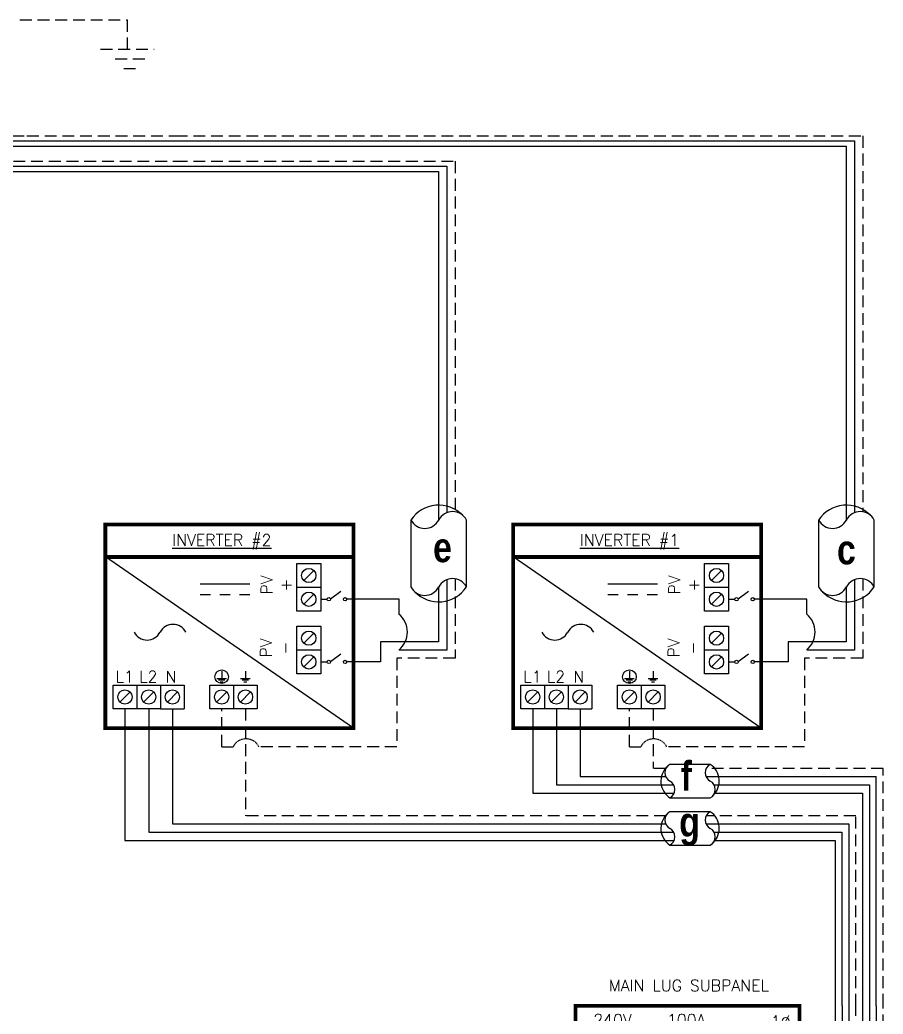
# Model space of a CAD drawing. Header units: feet. Extents: x 17804 to 18589, y 14552 to 15110.
# Drawn here: x 18314.6 to 18588.7, y 14789.4 to 15105.1 of the extents above; entities that cross this region are included whole.
import ezdxf

# ---------------------------------------------------------------- set-up
doc = ezdxf.new("R2010")
doc.units = ezdxf.units.FT
doc.header["$MEASUREMENT"] = 0
doc.linetypes.add('HIDDEN', pattern=[0.375, 0.25, -0.125])
for name, color, linetype in [('ONE LINE BLOCKS', 7, 'Continuous'), ('TABLES', 7, 'Continuous'), ('TEXT', 7, 'Continuous'), ('Z - TITLEBLOCK TXT', 7, 'Continuous')]:
    doc.layers.add(name, color=color, linetype=linetype)
doc.styles.add('ONE LINE TXT', font='techb___.ttf')
doc.styles.get("Standard").update_dxf_attribs({"font": 'simplex.shx'})

# ---------------------------------------------------------------- blocks, each defined once
blk = doc.blocks.new('*U16')
at = {"layer": 'ONE LINE BLOCKS', "linetype": 'Continuous'}
h = blk.add_hatch(color=1, dxfattribs=at)
h.dxf.hatch_style = 1
edge = h.paths.add_edge_path()
edge.add_arc((52.27, 61.39), 0.291, 0, 360)
h = blk.add_hatch(color=1, dxfattribs=at)
h.dxf.hatch_style = 1
edge = h.paths.add_edge_path()
edge.add_arc((58.94, 61.39), 0.291, 0, 360)
h = blk.add_hatch(color=1, dxfattribs=at)
h.dxf.hatch_style = 1
edge = h.paths.add_edge_path()
edge.add_arc((52.27, 58.01), 0.291, 0, 360)
h = blk.add_hatch(color=1, dxfattribs=at)
h.dxf.hatch_style = 1
edge = h.paths.add_edge_path()
edge.add_arc((58.94, 58.01), 0.291, 0, 360)
h = blk.add_hatch(color=1, dxfattribs=at)
h.dxf.hatch_style = 1
edge = h.paths.add_edge_path()
edge.add_arc((52.27, 46.83), 0.291, 0, 360)
h = blk.add_hatch(color=1, dxfattribs=at)
h.dxf.hatch_style = 1
edge = h.paths.add_edge_path()
edge.add_arc((58.94, 46.83), 0.291, 0, 360)
h = blk.add_hatch(color=1, dxfattribs=at)
h.dxf.hatch_style = 1
edge = h.paths.add_edge_path()
edge.add_arc((52.27, 43.45), 0.291, 0, 360)
h = blk.add_hatch(color=1, dxfattribs=at)
h.dxf.hatch_style = 1
edge = h.paths.add_edge_path()
edge.add_arc((58.94, 43.45), 0.291, 0, 360)
at = {"color": 7, "linetype": 'Continuous'}
for p, q in [((102.48, 74.03), (102.48, 61.39)), ((111.18, 74.03), (111.18, 46.83)), ((48.07, 61.39), (39.41, 61.39)), ((39.41, 61.39), (39.41, 46.83)), ((102.48, 61.39), (63.14, 61.39)), ((29, 46.83), (13.32, 46.83)), ((13.32, 46.83), (13.32, 9.66)), ((48.07, 46.83), (37.24, 46.83)), ((111.18, 46.83), (63.14, 46.83)), ((13.32, 9.66), (0, 9.66))]:
    blk.add_line(p, q, dxfattribs=at)
at = {"color": 10, "linetype": 'Continuous'}
for p, q in [((104.66, 74.03), (104.66, 58.01)), ((113.36, 74.03), (113.36, 43.45)), ((33.12, 43.45), (33.12, 58.01)), ((35.29, 58.01), (33.12, 58.01)), ((43.53, 58.01), (48.07, 58.01)), ((104.66, 58.01), (63.14, 58.01)), ((33.12, 43.45), (16.61, 43.45)), ((16.61, 6.49), (16.61, 43.45)), ((33.12, 43.45), (48.07, 43.45)), ((113.36, 43.45), (63.14, 43.45)), ((16.61, 6.49), (0, 6.49))]:
    blk.add_line(p, q, dxfattribs=at)
at = {"color": 253, "linetype": 'Continuous'}
for p, q in [((106.83, 74.03), (106.83, 48.32)), ((115.53, 74.03), (115.53, 28.42)), ((106.83, 39.76), (106.83, 32.77)), ((106.83, 32.77), (89.53, 32.77)), ((115.53, 28.42), (89.53, 28.42)), ((101.87, 11.02), (89.53, 11.02)), ((101.87, 5), (101.87, 11.02)), ((13.32, 3.45), (0, 3.45)), ((13.32, -3.56), (13.32, 3.45)), ((101.87, -3.56), (13.32, -3.56))]:
    blk.add_line(p, q, dxfattribs=at)
at = {"color": 10, "linetype": 'Continuous'}
blk.add_arc((39.41, 55.85), 4.65, 27.6639, 152.3361, dxfattribs=at)
at = {"color": 7, "linetype": 'Continuous'}
blk.add_arc((33.12, 44.67), 4.65, 27.6639, 152.3361, dxfattribs=at)
at = {"color": 253, "linetype": 'Continuous'}
for centre in [(110.41, 44.04), (105.44, 0.72)]:
    blk.add_arc(centre, 5.58, 129.9215, 230.0785, dxfattribs=at)
at = {"layer": 'ONE LINE BLOCKS', "lineweight": 50}
blk.add_line((20.02, 65.33), (91.19, 65.33), dxfattribs=at)
at = {"layer": 'ONE LINE BLOCKS', "lineweight": 50, "const_width": 1.19}
blk.add_lwpolyline([(20.02, 6.67), (20.02, 74.03), (91.19, 74.03), (91.19, 6.67)], close=True, dxfattribs=at)
at = {"layer": 'TEXT', "color": 92, "linetype": 'HIDDEN', "ltscale": 15}
for p, q in [((109.01, 48.32), (109.01, 74.03)), ((117.71, 0), (117.71, 74.03)), ((109.01, 32.7), (109.01, 39.76)), ((109.01, 2.18), (109.01, 24.14)), ((26.29, 19.65), (57.58, 19.65)), ((57.58, 2.18), (57.58, 19.65)), ((26.29, 15.3), (55.38, 15.3)), ((55.38, 0), (55.38, 15.3)), ((34.13, 10.94), (26.29, 10.94)), ((34.13, 0), (34.13, 10.94)), ((9.01, 0), (0, 0)), ((34.13, 0), (17.25, 0)), ((55.38, 0), (117.71, 0)), ((57.58, 2.18), (109.01, 2.18))]:
    blk.add_line(p, q, dxfattribs=at)
at = {"layer": 'TEXT', "color": 92, "linetype": 'HIDDEN', "flags": 128}
for points in [[(29.4, 34.92), (29.4, 31.42)], [(27.06, 31.42), (31.74, 31.42)], [(30.93, 30.55), (27.87, 30.55)], [(30.12, 29.68), (28.68, 29.68)]]:
    blk.add_lwpolyline(points, dxfattribs=at)
at = {"layer": 'TEXT', "color": 92, "linetype": 'Continuous', "ltscale": 4}
for centre in [(112.48, 44.04), (112.48, 28.42)]:
    blk.add_arc(centre, 5.51, 129.059, 230.941, dxfattribs=at)
at = {"layer": 'TEXT', "color": 92, "linetype": 'HIDDEN', "ltscale": 0.3}
blk.add_arc((13.13, -2.16), 4.65, 27.6639, 152.3361, dxfattribs=at)
at = {"layer": 'Z - TITLEBLOCK TXT', "color": 1, "linetype": 'Continuous'}
for p, q in [((21.75, 8.35), (21.75, 35.29)), ((21.75, 35.29), (26.29, 35.29)), ((26.29, 35.29), (26.29, 8.35)), ((84.99, 8.42), (84.99, 35.37)), ((84.99, 35.37), (89.53, 35.37)), ((89.53, 35.37), (89.53, 8.42)), ((26.29, 8.35), (21.75, 8.35)), ((89.53, 8.42), (84.99, 8.42))]:
    blk.add_line(p, q, dxfattribs=at)
at = {"layer": 'Z - TITLEBLOCK TXT', "color": 4, "linetype": 'Continuous'}
for p, q in [((24.81, 33.48), (23.24, 31.91)), ((88.04, 33.56), (86.47, 31.98)), ((24.81, 29.13), (23.24, 27.56)), ((88.04, 29.2), (86.47, 27.63)), ((24.81, 24.78), (23.24, 23.21)), ((88.04, 24.85), (86.47, 23.28)), ((24.81, 20.43), (23.24, 18.86)), ((88.04, 20.5), (86.47, 18.93)), ((24.81, 16.08), (23.24, 14.51)), ((88.04, 16.15), (86.47, 14.58)), ((24.81, 11.73), (23.24, 10.16)), ((88.04, 11.8), (86.47, 10.23))]:
    blk.add_line(p, q, dxfattribs=at)
at = {"layer": 'Z - TITLEBLOCK TXT', "color": 1, "linetype": 'Continuous', "flags": 128}
for points in [[(48.07, 61.39), (52.27, 61.39)], [(48.07, 61.39), (52.27, 61.39)], [(58.94, 61.39), (63.14, 61.39)], [(48.07, 58.01), (52.27, 58.01)], [(48.07, 58.01), (52.27, 58.01)], [(58.94, 58.01), (63.14, 58.01)], [(48.07, 46.83), (52.27, 46.83)], [(48.07, 46.83), (52.27, 46.83)], [(58.94, 46.83), (63.14, 46.83)], [(48.07, 43.45), (52.27, 43.45)], [(48.07, 43.45), (52.27, 43.45)], [(58.94, 43.45), (63.14, 43.45)]]:
    blk.add_lwpolyline(points, dxfattribs=at)
at = {"layer": 'Z - TITLEBLOCK TXT', "color": 1, "linetype": 'Continuous'}
for centre in [(52.27, 61.39), (58.94, 61.39), (52.27, 58.01), (58.94, 58.01), (52.27, 46.83), (58.94, 46.83), (52.27, 43.45), (58.94, 43.45)]:
    blk.add_circle(centre, 0.291, dxfattribs=at)
at = {"layer": 'Z - TITLEBLOCK TXT', "color": 4, "linetype": 'Continuous'}
for centre in [(24.02, 32.7), (87.26, 32.77), (24.02, 28.35), (87.26, 28.42), (24.02, 24), (87.26, 24.07), (24.02, 19.65), (87.26, 19.72), (24.02, 15.3), (87.26, 15.37), (24.02, 10.94), (87.26, 11.02)]:
    blk.add_circle(centre, 1.11, dxfattribs=at)
at = {"layer": 'Z - TITLEBLOCK TXT', "color": 1, "linetype": 'Continuous'}
for centre in [(55.6, 60.19), (55.6, 56.81), (55.6, 45.63), (55.6, 42.25)]:
    blk.add_arc(centre, 3.93, 40.3392, 139.6608, dxfattribs=at)
at = {"layer": 'TABLES', "color": 1, "linetype": 'Continuous'}
for p in [(47.57, 52.77), (47.57, 38.21)]:
    blk.add_text('2p##A', height=3.658, dxfattribs=at).set_placement(p)
at = {"layer": 'TABLES', "color": 4, "linetype": 'Continuous'}
blk.add_text('ISOLATED NEUTRAL', height=1.8743, rotation=90, dxfattribs=at).set_placement((84.33, 8.78))
at = {"layer": 'TEXT', "color": 1, "attachment_point": 5}
for s, width, gutter_width, insert, char_height in [('MAIN LUG SUBPANEL ', 62.3984, 7.17, (56.06, 80.46), 3.6576), ('240V', 0.1481, 0.75, (31.81, 69.58), 3.658), ('100A', 0.1481, 0.75, (55.19, 69.58), 3.658), ('1∅', 0.1481, 0.75, (85.17, 69.07), 3.658)]:
    blk.add_mtext_dynamic_manual_height_columns(s, width=width, gutter_width=gutter_width, heights=[0], dxfattribs=dict(at, insert=insert, char_height=char_height))

msp = doc.modelspace()

# ---------------------------------------------------------------- linework, layer by layer
at = {"color": 7, "linetype": 'Continuous'}
for p, q in [((18288.17, 15066.63), (18316.68, 15066.63)), ((18316.68, 15066.63), (18364.08, 15066.63)), ((18364.08, 15066.63), (18579.6, 15066.63)), ((18579.6, 15066.63), (18579.6, 14948.59)), ((18364.08, 15058.59), (18450.17, 15058.59)), ((18450.17, 15058.59), (18450.17, 14948.59)), ((18438.78, 14946.28), (18438.78, 14925.03)), ((18456.41, 14925.03), (18456.41, 14946.28)), ((18568.22, 14946.28), (18568.22, 14925.03)), ((18585.84, 14925.03), (18585.84, 14946.28)), ((18450.17, 14927.35), (18450.17, 14905.01)), ((18579.6, 14927.35), (18579.6, 14905.01)), ((18435, 14921.13), (18418.41, 14921.13)), ((18435, 14916.41), (18435, 14921.13)), ((18564.43, 14921.13), (18547.84, 14921.13)), ((18564.43, 14916.41), (18564.43, 14921.13)), ((18450.17, 14905.01), (18435, 14905.01)), ((18579.6, 14905.01), (18564.43, 14905.01)), ((18347.99, 14886.34), (18347.99, 14844.52)), ((18477.43, 14886.34), (18477.43, 14859.55)), ((18533.8, 14868.71), (18520.99, 14868.71)), ((18477.43, 14859.55), (18522.35, 14859.55)), ((18520.99, 14858.07), (18533.8, 14858.07)), ((18535.17, 14859.55), (18582.16, 14859.55)), ((18582.16, 14859.55), (18582.16, 14792.06)), ((18533.8, 14853.68), (18520.99, 14853.68)), ((18347.99, 14844.52), (18522.35, 14844.52)), ((18520.99, 14843.05), (18533.8, 14843.05)), ((18535.17, 14844.52), (18573.46, 14844.52)), ((18573.46, 14844.52), (18573.46, 14792.06))]:
    msp.add_line(p, q, dxfattribs=at)
at = {"color": 253, "linetype": 'Continuous'}
for p, q in [((18288.17, 15065.02), (18315.83, 15065.02)), ((18315.83, 15065.02), (18364.08, 15065.02)), ((18364.08, 15065.02), (18576.97, 15065.02)), ((18576.97, 15065.02), (18576.97, 14946.18)), ((18311.57, 15056.98), (18364.08, 15056.98)), ((18364.08, 15056.98), (18447.54, 15056.98)), ((18447.54, 15056.98), (18447.54, 14946.18)), ((18447.54, 14924.93), (18447.54, 14907.63)), ((18576.97, 14924.93), (18576.97, 14907.63)), ((18447.54, 14907.63), (18429.08, 14907.63)), ((18429.08, 14907.63), (18429.08, 14901.24)), ((18576.97, 14907.63), (18558.52, 14907.63)), ((18558.52, 14907.63), (18558.52, 14901.24)), ((18429.08, 14901.24), (18418.41, 14901.24)), ((18558.52, 14901.24), (18547.84, 14901.24)), ((18363.06, 14886.34), (18363.06, 14849.78)), ((18492.49, 14886.34), (18492.49, 14864.81)), ((18492.49, 14864.81), (18519.65, 14864.81)), ((18532.46, 14864.81), (18586.51, 14864.81)), ((18586.51, 14792.06), (18586.51, 14864.81)), ((18363.06, 14849.78), (18519.65, 14849.78)), ((18532.46, 14849.78), (18577.81, 14849.78)), ((18577.81, 14849.78), (18577.81, 14792.06))]:
    msp.add_line(p, q, dxfattribs=at)
msp.add_line((18311.78, 15058.59), (18364.08, 15058.59))
at = {"color": 10, "linetype": 'Continuous'}
for p, q in [((18355.53, 14886.34), (18355.53, 14847.15)), ((18484.96, 14886.34), (18484.96, 14862.18)), ((18484.96, 14862.18), (18522.23, 14862.18)), ((18535.04, 14862.18), (18584.33, 14862.18)), ((18584.33, 14862.18), (18584.33, 14792.06)), ((18355.53, 14847.15), (18522.23, 14847.15)), ((18535.04, 14847.15), (18575.63, 14847.15)), ((18575.63, 14847.15), (18575.63, 14792.06))]:
    msp.add_line(p, q, dxfattribs=at)
at = {"color": 7, "linetype": 'Continuous'}
for centre, radius, start, end in [((18447.6, 14940.43), 10.58, 43.9732, 146.4265), ((18577.03, 14940.43), 10.58, 43.9732, 146.4265), ((18447.6, 14930.88), 10.58, 223.9732, 326.4265), ((18577.03, 14930.88), 10.58, 223.9732, 326.4265), ((18524.52, 14863.39), 6.38, 133.9732, 236.4265), ((18530.27, 14863.39), 6.38, 313.9732, 56.4265), ((18524.52, 14848.37), 6.38, 133.9732, 236.4265), ((18530.27, 14848.37), 6.38, 313.9732, 56.4265)]:
    msp.add_arc(centre, radius, start, end, dxfattribs=at)
at = {"layer": 'ONE LINE BLOCKS', "lineweight": 50, "const_width": 1.19}
for points in [[(18341.78, 14880.18), (18341.78, 14944.83), (18420.55, 14944.83), (18420.55, 14880.18)], [(18341.78, 14934.55), (18341.78, 14944.83), (18420.55, 14944.83), (18420.55, 14934.55)], [(18471.21, 14880.18), (18471.21, 14944.83), (18549.98, 14944.83), (18549.98, 14880.18)], [(18471.21, 14934.55), (18471.21, 14944.83), (18549.98, 14944.83), (18549.98, 14934.55)]]:
    msp.add_lwpolyline(points, close=True, dxfattribs=at)
at = {"layer": 'TEXT', "color": 92, "linetype": 'HIDDEN', "ltscale": 15}
for p, q in [((18314.64, 15105.07), (18348.75, 15105.07)), ((18348.75, 15105.07), (18348.75, 15095.78)), ((18295.4, 15068.24), (18316.9, 15068.24)), ((18316.9, 15068.24), (18364.08, 15068.24)), ((18364.08, 15068.24), (18582.22, 15068.24)), ((18582.22, 15068.24), (18582.22, 14948.88)), ((18312.6, 15060.2), (18364.08, 15060.2)), ((18364.08, 15060.2), (18452.79, 15060.2)), ((18452.79, 15060.2), (18452.79, 14948.88)), ((18452.79, 14927.64), (18452.79, 14902.39)), ((18582.22, 14927.64), (18582.22, 14902.39)), ((18452.79, 14902.39), (18434.28, 14902.39)), ((18434.28, 14902.39), (18434.28, 14874.31)), ((18582.22, 14902.39), (18563.71, 14902.39)), ((18563.71, 14902.39), (18563.71, 14874.31)), ((18378.7, 14874.31), (18378.7, 14886.34)), ((18386.24, 14886.34), (18386.24, 14852.41)), ((18508.13, 14874.31), (18508.13, 14886.34)), ((18515.67, 14886.34), (18515.67, 14867.44)), ((18378.7, 14874.31), (18382.3, 14874.31)), ((18434.28, 14874.31), (18390.54, 14874.31)), ((18508.13, 14874.31), (18511.73, 14874.31)), ((18563.71, 14874.31), (18519.97, 14874.31)), ((18519.72, 14867.44), (18515.67, 14867.44)), ((18588.68, 14867.44), (18532.54, 14867.44)), ((18588.68, 14792.06), (18588.68, 14867.44)), ((18519.72, 14852.41), (18386.24, 14852.41)), ((18579.98, 14852.41), (18532.54, 14852.41)), ((18579.98, 14792.06), (18579.98, 14852.41))]:
    msp.add_line(p, q, dxfattribs=at)
at = {"layer": 'TEXT', "color": 92, "linetype": 'HIDDEN', "ltscale": 15, "flags": 128}
for points in [[(18340.27, 15095.78), (18357.23, 15095.78)], [(18354.29, 15092.63), (18343.21, 15092.63)], [(18351.36, 15089.49), (18346.15, 15089.49)]]:
    msp.add_lwpolyline(points, dxfattribs=at)
at = {"layer": 'TEXT', "color": 92, "linetype": 'Continuous', "flags": 128}
for points in [[(18377.16, 14895.99), (18380.24, 14895.99)], [(18378.7, 14898.29), (18378.7, 14895.99)], [(18384.7, 14895.99), (18387.77, 14895.99)], [(18386.24, 14898.29), (18386.23, 14895.99)], [(18506.6, 14895.99), (18509.67, 14895.99)], [(18508.13, 14898.29), (18508.13, 14895.99)], [(18514.13, 14895.99), (18517.2, 14895.99)], [(18515.67, 14898.29), (18515.67, 14895.99)], [(18379.7, 14895.42), (18377.7, 14895.42)], [(18379.17, 14894.85), (18378.23, 14894.85)], [(18387.24, 14895.42), (18385.23, 14895.42)], [(18386.71, 14894.85), (18385.76, 14894.85)], [(18509.13, 14895.42), (18507.13, 14895.42)], [(18516.67, 14895.42), (18514.66, 14895.42)]]:
    msp.add_lwpolyline(points, dxfattribs=at)
at = {"layer": 'TEXT', "color": 92, "linetype": 'HIDDEN', "flags": 128}
for points in [[(18508.6, 14894.85), (18507.66, 14894.85)], [(18516.14, 14894.85), (18515.19, 14894.85)]]:
    msp.add_lwpolyline(points, dxfattribs=at)
at = {"layer": 'TEXT', "color": 92, "linetype": 'Continuous'}
for centre in [(18378.7, 14896.54), (18508.13, 14896.54)]:
    msp.add_circle(centre, 2.17, dxfattribs=at)
at = {"layer": 'TEXT', "color": 92, "linetype": 'HIDDEN', "ltscale": 0.3}
for centre in [(18386.42, 14872.15), (18515.85, 14872.15)]:
    msp.add_arc(centre, 4.65, 27.6639, 152.3361, dxfattribs=at)
at = {"layer": 'Z - TITLEBLOCK TXT', "color": 7, "linetype": 'Continuous'}
for p, q in [((18420.55, 14880.18), (18341.78, 14934.55)), ((18549.98, 14880.18), (18471.21, 14934.55)), ((18387.6, 14925.94), (18371.83, 14925.94)), ((18517.03, 14925.94), (18501.27, 14925.94)), ((18375.13, 14922.53), (18371.83, 14922.53)), ((18381.36, 14922.53), (18378.07, 14922.53)), ((18387.6, 14922.53), (18384.31, 14922.53)), ((18504.56, 14922.53), (18501.27, 14922.53)), ((18510.8, 14922.53), (18507.5, 14922.53)), ((18517.03, 14922.53), (18513.74, 14922.53))]:
    msp.add_line(p, q, dxfattribs=at)
at = {"layer": 'Z - TITLEBLOCK TXT', "color": 1, "linetype": 'Continuous'}
for p, q in [((18402.59, 14917.36), (18402.59, 14932.43)), ((18402.59, 14932.43), (18410.13, 14932.43)), ((18402.59, 14917.36), (18402.59, 14932.43)), ((18410.13, 14932.43), (18410.13, 14917.36)), ((18410.13, 14932.43), (18410.13, 14924.9)), ((18532.03, 14917.36), (18532.03, 14932.43)), ((18532.03, 14932.43), (18539.56, 14932.43)), ((18532.03, 14917.36), (18532.03, 14932.43)), ((18539.56, 14932.43), (18539.56, 14917.36)), ((18539.56, 14932.43), (18539.56, 14924.9)), ((18410.13, 14924.9), (18402.59, 14924.9)), ((18539.56, 14924.9), (18532.03, 14924.9)), ((18410.13, 14921.13), (18412.17, 14921.13)), ((18416.56, 14923.59), (18413.29, 14921.15)), ((18539.56, 14921.13), (18541.6, 14921.13)), ((18545.99, 14923.59), (18542.72, 14921.15)), ((18410.13, 14917.36), (18402.59, 14917.36)), ((18539.56, 14917.36), (18532.03, 14917.36)), ((18402.59, 14897.47), (18402.59, 14912.54)), ((18402.59, 14912.54), (18410.13, 14912.54)), ((18410.13, 14912.54), (18410.13, 14905)), ((18532.03, 14897.47), (18532.03, 14912.54)), ((18532.03, 14912.54), (18539.56, 14912.54)), ((18539.56, 14912.54), (18539.56, 14905)), ((18410.13, 14905), (18402.59, 14905)), ((18410.13, 14905), (18410.13, 14897.47)), ((18416.56, 14903.7), (18413.29, 14901.25)), ((18539.56, 14905), (18532.03, 14905)), ((18539.56, 14905), (18539.56, 14897.47)), ((18545.99, 14903.7), (18542.72, 14901.25)), ((18410.13, 14901.24), (18412.17, 14901.24)), ((18539.56, 14901.24), (18541.6, 14901.24)), ((18410.13, 14897.47), (18402.59, 14897.47)), ((18539.56, 14897.47), (18532.03, 14897.47)), ((18344.23, 14893.88), (18359.3, 14893.88)), ((18344.23, 14886.34), (18344.23, 14893.88)), ((18344.23, 14893.88), (18351.76, 14893.88)), ((18351.76, 14893.88), (18351.76, 14886.34)), ((18359.3, 14893.88), (18359.3, 14886.34)), ((18359.3, 14893.88), (18366.83, 14893.88)), ((18366.83, 14893.88), (18366.83, 14886.34)), ((18374.93, 14893.88), (18390, 14893.88)), ((18374.93, 14886.34), (18374.93, 14893.88)), ((18374.93, 14893.88), (18382.47, 14893.88)), ((18382.47, 14893.88), (18382.47, 14886.34)), ((18390, 14893.88), (18390, 14886.34)), ((18473.66, 14893.88), (18488.73, 14893.88)), ((18473.66, 14886.34), (18473.66, 14893.88)), ((18473.66, 14893.88), (18481.19, 14893.88)), ((18481.19, 14893.88), (18481.19, 14886.34)), ((18488.73, 14893.88), (18488.73, 14886.34)), ((18488.73, 14893.88), (18496.26, 14893.88)), ((18496.26, 14893.88), (18496.26, 14886.34)), ((18504.37, 14893.88), (18519.43, 14893.88)), ((18504.37, 14886.34), (18504.37, 14893.88)), ((18504.37, 14893.88), (18511.9, 14893.88)), ((18511.9, 14893.88), (18511.9, 14886.34)), ((18519.43, 14893.88), (18519.43, 14886.34)), ((18359.3, 14886.34), (18344.23, 14886.34)), ((18359.3, 14886.34), (18366.83, 14886.34)), ((18390, 14886.34), (18374.93, 14886.34)), ((18488.73, 14886.34), (18473.66, 14886.34)), ((18488.73, 14886.34), (18496.26, 14886.34)), ((18519.43, 14886.34), (18504.37, 14886.34))]:
    msp.add_line(p, q, dxfattribs=at)
at = {"layer": 'Z - TITLEBLOCK TXT', "color": 4, "linetype": 'Continuous'}
for p, q in [((18407.97, 14930.27), (18404.75, 14927.06)), ((18537.4, 14930.27), (18534.19, 14927.06)), ((18407.97, 14922.74), (18404.75, 14919.53)), ((18537.4, 14922.74), (18534.19, 14919.53)), ((18407.97, 14910.38), (18404.75, 14907.16)), ((18537.4, 14910.38), (18534.19, 14907.16)), ((18407.97, 14902.84), (18404.75, 14899.63)), ((18537.4, 14902.84), (18534.19, 14899.63)), ((18349.6, 14891.72), (18346.39, 14888.5)), ((18357.14, 14891.72), (18353.92, 14888.5)), ((18364.67, 14891.72), (18361.46, 14888.5)), ((18380.31, 14891.72), (18377.09, 14888.5)), ((18387.84, 14891.72), (18384.63, 14888.5)), ((18479.03, 14891.72), (18475.82, 14888.5)), ((18486.57, 14891.72), (18483.35, 14888.5)), ((18494.1, 14891.72), (18490.89, 14888.5)), ((18509.74, 14891.72), (18506.53, 14888.5)), ((18517.27, 14891.72), (18514.06, 14888.5))]:
    msp.add_line(p, q, dxfattribs=at)
for centre in [(18406.36, 14928.67), (18535.79, 14928.67), (18406.36, 14921.13), (18535.79, 14921.13), (18406.36, 14908.77), (18535.79, 14908.77), (18406.36, 14901.24), (18535.79, 14901.24), (18347.99, 14890.11), (18355.53, 14890.11), (18363.06, 14890.11), (18378.7, 14890.11), (18386.24, 14890.11), (18477.43, 14890.11), (18484.96, 14890.11), (18492.49, 14890.11), (18508.13, 14890.11), (18515.67, 14890.11)]:
    msp.add_circle(centre, 2.27, dxfattribs=at)
at = {"layer": 'Z - TITLEBLOCK TXT', "color": 1, "linetype": 'Continuous'}
for centre in [(18412.71, 14921.13), (18417.87, 14921.13), (18542.14, 14921.13), (18547.3, 14921.13), (18412.71, 14901.24), (18417.87, 14901.24), (18542.14, 14901.24), (18547.3, 14901.24)]:
    msp.add_circle(centre, 0.541, dxfattribs=at)
at = {"layer": 'Z - TITLEBLOCK TXT', "linetype": 'Continuous'}
for centre, radius, start, end in [((18443.19, 14948.59), 4.98, 207.6639, 332.3361), ((18452.01, 14943.97), 4.98, 27.6639, 152.3361), ((18572.62, 14948.59), 4.98, 207.6639, 332.3361), ((18581.44, 14943.97), 4.98, 27.6639, 152.3361), ((18452.01, 14922.72), 4.98, 27.6639, 152.3361), ((18581.44, 14922.72), 4.98, 27.6639, 152.3361), ((18443.19, 14927.34), 4.98, 207.6639, 332.3361), ((18572.62, 14927.34), 4.98, 207.6639, 332.3361), ((18430.22, 14910.71), 7.43, 309.9338, 50.0662), ((18559.66, 14910.71), 7.43, 309.9338, 50.0662), ((18363.25, 14908.49), 4.65, 27.6639, 152.3361), ((18492.68, 14908.49), 4.65, 27.6639, 152.3361), ((18355.01, 14912.81), 4.65, 207.6639, 332.3361), ((18484.44, 14912.81), 4.65, 207.6639, 332.3361), ((18522.38, 14866.05), 3, 117.6639, 242.3361), ((18535.2, 14866.05), 3, 117.6639, 242.3361), ((18519.6, 14860.73), 3, 297.6639, 62.3361), ((18532.41, 14860.73), 3, 297.6639, 62.3361), ((18522.38, 14851.02), 3, 117.6639, 242.3361), ((18535.2, 14851.02), 3, 117.6639, 242.3361), ((18519.6, 14845.71), 3, 297.6639, 62.3361), ((18532.41, 14845.71), 3, 297.6639, 62.3361)]:
    msp.add_arc(centre, radius, start, end, dxfattribs=at)

# ---------------------------------------------------------------- block references
msp.add_blockref('*U16', (18470.98, 14718.03))

# ---------------------------------------------------------------- texts
at = {"layer": 'TABLES', "color": 1, "linetype": 'Continuous'}
for s, p in [('%%UINVERTER #2', (18362.99, 14938.09)), ('%%UINVERTER #1', (18492.42, 14938.09))]:
    msp.add_text(s, height=3.6576, dxfattribs=at).set_placement(p)
at = {"layer": 'TEXT', "color": 1, "char_height": 3.658, "attachment_point": 5, "rotation": 90}
for s, width, insert in [('PV +', 2.8378, (18396.02, 14925.65)), ('PV +', 2.8378, (18525.45, 14925.65)), ('PV -', 2.8013, (18395.8, 14905.67)), ('PV -', 2.8013, (18525.23, 14905.67))]:
    msp.add_mtext_dynamic_manual_height_columns(s, width=width, gutter_width=0.75, heights=[0], dxfattribs=dict(at, insert=insert))
at = {"layer": 'TEXT', "color": 1, "attachment_point": 5}
for s, insert, char_height in [('L1', (18347.94, 14896.52), 3.658), ('L2', (18355.4, 14896.55), 3.658), ('N', (18362.65, 14896.49), 3.66), ('L1', (18477.37, 14896.52), 3.658), ('L2', (18484.83, 14896.55), 3.658), ('N', (18492.08, 14896.49), 3.66)]:
    msp.add_mtext_dynamic_manual_height_columns(s, width=0.1481, gutter_width=0.75, heights=[0], dxfattribs=dict(at, insert=insert, char_height=char_height))
at = {"layer": 'Z - TITLEBLOCK TXT', "color": 1, "linetype": 'Continuous', "char_height": 9.3833, "attachment_point": 1, "style": 'ONE LINE TXT'}
for s, insert in [('{\\W1;\\C256;e}', (18445.81, 14942.29)), ('{\\W1;\\C256;c}', (18574.04, 14941.6)), ('{\\W1;\\C256;f}', (18524.41, 14869.7)), ('{\\W1;\\C256;g}', (18523.95, 14855.12))]:
    msp.add_mtext_dynamic_manual_height_columns(s, width=0.1385, gutter_width=2.13, heights=[0], dxfattribs=dict(at, insert=insert))

doc.saveas('drawing.dxf')
